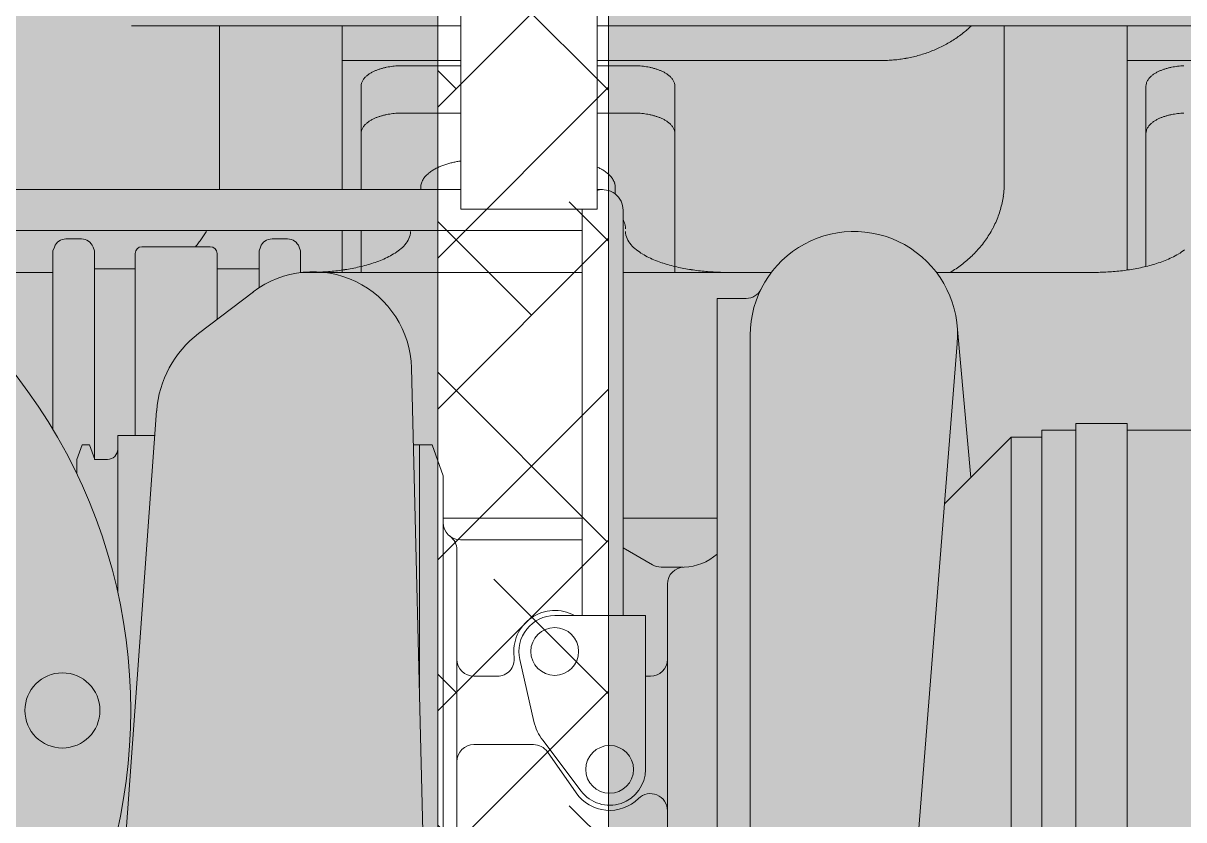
# Model space of a CAD drawing. Header units: millimetres. Extents: x 5121 to 246734, y -48180 to 129206.
# Drawn here: x 75556 to 75896.1, y 10556.2 to 10789.5 of the extents above; entities that cross this region are included whole.
import ezdxf

# ---------------------------------------------------------------- set-up
doc = ezdxf.new("R2010")
doc.units = ezdxf.units.MM
for name, color, linetype, lineweight in [('A-FLOR-PATT', 8, 'Continuous', 9), ('G-IMPT', 8, 'Continuous', 9), ('M-EQPM', 50, 'Continuous', 9)]:
    doc.layers.add(name, color=color, linetype=linetype, lineweight=lineweight)

# ---------------------------------------------------------------- blocks, each defined once
blk = doc.blocks.new('TKCS_MAY PHAT DIEN_251105 - TKCS_XREF_260106_MAY PHAT DIEN_dwg_112-2491696-TKCS_MB TỔNG THỂ TẦNG 1')
at = {"layer": 'G-IMPT'}
for p, q in [((18741.14, 25817.81), (18644.62, 25817.81)), ((18670.42, 25769.85), (18670.42, 25817.81)), ((18706.42, 25769.85), (18706.42, 25817.81)), ((18900.42, 25771.96), (18900.42, 25817.81)), ((18936.42, 25746.29), (18936.42, 25817.81)), ((18706.42, 25807.66), (18741.14, 25807.66)), ((18781.14, 25807.66), (18864.46, 25807.66)), ((18936.42, 25807.66), (19012.99, 25807.66)), ((18723.92, 25806.12), (18741.14, 25806.12)), ((18781.14, 25806.12), (18791.92, 25806.12)), ((18711.92, 25769.85), (18711.92, 25800.12)), ((18803.92, 25745.61), (18803.92, 25800.12)), ((18941.92, 25747.33), (18941.92, 25800.12)), ((18723.92, 25792.26), (18741.14, 25792.26)), ((18781.14, 25792.26), (18791.92, 25792.26)), ((18532.8, 25769.85), (18741.14, 25769.85)), ((18729.42, 25769.85), (18729.42, 25770.51)), ((18781.14, 25769.85), (18782.72, 25769.85)), ((18786.42, 25768.57), (18786.42, 25770.51)), ((18776.72, 25645.13), (18776.72, 25763.85)), ((18788.72, 25645.13), (18788.72, 25763.85)), ((18560.95, 25757.85), (18776.72, 25757.85)), ((18630, 25755.41), (18625.44, 25755.41)), ((18690.4, 25755.41), (18685.84, 25755.41)), ((18706.42, 25745.61), (18706.42, 25757.85)), ((18711.92, 25745.61), (18711.92, 25757.85)), ((18667.72, 25753.11), (18647.72, 25753.11)), ((18645.72, 25697.84), (18645.72, 25751.11)), ((18669.72, 25731.82), (18669.72, 25751.11)), ((18645.72, 25746.61), (18633.8, 25746.61)), ((18682.04, 25746.61), (18669.72, 25746.61)), ((18788.72, 25745.61), (18832.17, 25745.61)), ((18880.53, 25745.61), (18926.44, 25745.61)), ((18664.31, 25727.71), (18680.36, 25739.9)), ((18890.61, 25685.54), (18886.62, 25729.93)), ((18825.96, 25727.2), (18825.96, 25511.18)), ((18869.52, 25509.45), (18886.64, 25724.79)), ((18726.71, 25717.62), (18731.87, 25508.51)), ((18652.03, 25705.06), (18637.86, 25509.98)), ((18936.39, 25699.38), (18962.19, 25699.38)), ((18727.27, 25695.14), (18729.02, 25695.14)), ((18736.02, 25673.61), (18776.72, 25673.61)), ((18788.72, 25673.61), (18816.28, 25673.61)), ((18741.02, 25667.34), (18776.72, 25667.34)), ((18740.02, 25570.34), (18740.02, 25664.34)), ((18788.72, 25664.98), (18797.33, 25660.01)), ((18806.32, 25659.34), (18799.84, 25659.34)), ((18801.72, 25654.34), (18801.72, 25580.34)), ((18762.58, 25614.12), (18758.43, 25632.29)), ((18745.02, 25627.34), (18751.82, 25627.34)), ((18796.72, 25627.34), (18795.27, 25627.34)), ((18762.43, 25607.34), (18745.02, 25607.34)), ((18776.39, 25593.74), (18765.15, 25608.6)), ((18766.53, 25605.21), (18774.94, 25593.19))]:
    blk.add_line(p, q, dxfattribs=at)
at = {"layer": 'G-IMPT', "flags": 128}
for points in [[(18741.14, 25895.6), (18741.14, 25847.8), (18741.14, 25764.15), (18781.14, 25764.15), (18781.14, 25847.8), (18781.14, 25895.6)], [(18781.14, 25817.81), (19006.42, 25817.81), (19006.42, 25878.31), (18879.14, 25878.31)], [(18789.42, 25758.38), (18789.42, 25758.55), (18789.41, 25758.72), (18789.39, 25758.88), (18789.37, 25759.04), (18789.35, 25759.21), (18789.32, 25759.37), (18789.28, 25759.53), (18789.24, 25759.69), (18789.19, 25759.85), (18789.14, 25760.01), (18789.08, 25760.16), (18789.02, 25760.32), (18788.96, 25760.47), (18788.89, 25760.62), (18788.81, 25760.77), (18788.73, 25760.92)], [(18663.42, 25753.11), (18663.64, 25753.39), (18663.87, 25753.67), (18664.09, 25753.95), (18664.31, 25754.24), (18664.53, 25754.52), (18664.74, 25754.81), (18664.95, 25755.11), (18665.16, 25755.4), (18665.36, 25755.7), (18665.56, 25756), (18665.76, 25756.3), (18665.95, 25756.61), (18666.14, 25756.91), (18666.32, 25757.22), (18666.51, 25757.53), (18666.68, 25757.85)], [(18621.64, 25699.63), (18621.64, 25751.89), (18622.06, 25753.04)], [(18637.62, 25690.84), (18633.8, 25690.84), (18633.8, 25751.89), (18633.38, 25753.04)], [(18682.04, 25741.09), (18682.04, 25751.89), (18682.46, 25753.04)], [(18693.78, 25753.04), (18694.2, 25751.89), (18694.2, 25745.61), (18776.72, 25745.61)], [(18579.08, 25746.34), (18579.72, 25746.25), (18580.36, 25746.17), (18581.01, 25746.09), (18581.65, 25746.02), (18582.3, 25745.95), (18582.95, 25745.89), (18583.59, 25745.84), (18584.24, 25745.79), (18584.89, 25745.75), (18585.54, 25745.71), (18586.19, 25745.68), (18586.84, 25745.65), (18587.49, 25745.63), (18588.14, 25745.62), (18588.79, 25745.61), (18589.44, 25745.61), (18621.64, 25745.61)], [(18829.43, 25496.69), (18816.28, 25496.69), (18816.28, 25737.99), (18824.8, 25737.99)], [(18640.62, 25652.01), (18640.62, 25697.84), (18651.51, 25697.84)], [(18921.39, 25534.28), (18911.39, 25534.28), (18911.39, 25699.38), (18921.39, 25699.38)], [(18628.62, 25686.67), (18628.62, 25690.84), (18630.18, 25695.14), (18632.38, 25695.14), (18633.95, 25690.84)], [(18731.11, 25539.54), (18732.72, 25539.54), (18736.02, 25548.61), (18736.02, 25686.07), (18732.72, 25695.14), (18729.02, 25695.14), (18729.02, 25624.04)], [(18911.39, 25697.34), (18902.42, 25697.34), (18882.91, 25677.85)], [(18911.39, 25537.34), (18902.42, 25537.34), (18902.42, 25697.34)], [(18795.27, 25600.08), (18795.27, 25645.13), (18768.67, 25645.13)]]:
    blk.add_lwpolyline(points, dxfattribs=at)
blk.add_lwpolyline([(18936.39, 25532.28), (18936.39, 25701.38), (18921.39, 25701.38), (18921.39, 25532.28)], close=True, dxfattribs=at)
at = {"layer": 'G-IMPT'}
for centre, radius in [((18768.67, 25634.62), 7), ((18624.42, 25617.34), 11), ((18784.77, 25600.08), 7)]:
    blk.add_circle(centre, radius, dxfattribs=at)
for centre, radius, start, end in [((18866.86, 25843.04), 34.78, 307.5033, 310.4879), ((18867.3, 25842.53), 34.1, 310.4877, 313.5315), ((18865.75, 25844.65), 36.74, 298.8757, 301.7008), ((18866.08, 25844.11), 36.1, 301.7006, 304.5755), ((18866.45, 25843.57), 35.45, 304.5753, 307.5035), ((18864.82, 25846.64), 38.94, 287.9963, 290.6615), ((18864.99, 25846.19), 38.45, 290.6612, 293.3602), ((18865.2, 25845.7), 37.92, 293.36, 296.097), ((18865.45, 25845.18), 37.34, 296.0968, 298.8759), ((18864.42, 25848.4), 40.75, 269.9352, 272.4811), ((18864.42, 25848.34), 40.68, 272.4809, 275.0314), ((18864.44, 25848.2), 40.55, 275.0311, 277.5908), ((18864.46, 25848.01), 40.35, 277.5905, 280.1627), ((18864.51, 25847.75), 40.08, 280.1624, 282.7515), ((18864.58, 25847.43), 39.76, 282.7512, 285.3613), ((18864.68, 25847.06), 39.38, 285.3611, 287.9966), ((18717.65, 25798.35), 6.3, 129.73, 137.9897), ((18718.8, 25796.98), 8.1, 123.3435, 129.773), ((18719.88, 25795.34), 10.06, 118.198, 123.3727), ((18720.85, 25793.55), 12.09, 113.9137, 118.2172), ((18721.67, 25791.69), 14.12, 110.2411, 113.9265), ((18722.35, 25789.86), 16.07, 107.0122, 110.2498), ((18722.89, 25788.12), 17.9, 104.1078, 107.0184), ((18723.29, 25786.53), 19.54, 101.4459, 104.1123), ((18723.57, 25785.13), 20.96, 98.966, 101.4494), ((18723.76, 25783.97), 22.14, 96.6185, 98.9687), ((18723.86, 25783.08), 23.04, 94.3635, 96.6208), ((18723.91, 25782.47), 23.65, 92.1671, 94.3655), ((18723.92, 25782.16), 23.95, 89.9991, 92.1689), ((18791.92, 25782.16), 23.95, 87.81, 89.9835), ((18791.93, 25782.48), 23.64, 85.6098, 87.8118), ((18791.98, 25783.09), 23.03, 83.351, 85.6117), ((18792.08, 25783.99), 22.12, 81.0002, 83.3533), ((18792.27, 25785.15), 20.95, 78.5177, 81.003), ((18792.56, 25786.55), 19.52, 75.8543, 78.5212), ((18792.96, 25788.14), 17.88, 72.9468, 75.8589), ((18793.49, 25789.88), 16.05, 69.7126, 72.953), ((18794.17, 25791.71), 14.1, 66.03, 69.7214), ((18795, 25793.57), 12.07, 61.7336, 66.0428), ((18795.97, 25795.36), 10.04, 56.5724, 61.7528), ((18797.05, 25796.99), 8.08, 50.1646, 56.6016), ((18798.2, 25798.36), 6.29, 41.9352, 50.2078), ((18947.65, 25798.35), 6.3, 129.73, 137.9897), ((18948.8, 25796.98), 8.1, 123.3435, 129.773), ((18949.88, 25795.34), 10.06, 118.198, 123.3727), ((18950.85, 25793.55), 12.09, 113.9137, 118.2172), ((18951.67, 25791.69), 14.12, 110.2411, 113.9265), ((18952.35, 25789.86), 16.07, 107.0122, 110.2498), ((18952.89, 25788.12), 17.9, 104.1078, 107.0184), ((18953.29, 25786.53), 19.54, 101.4459, 104.1123), ((18953.57, 25785.13), 20.96, 98.966, 101.4494), ((18953.76, 25783.97), 22.14, 96.6185, 98.9687), ((18953.86, 25783.08), 23.04, 94.3635, 96.6208), ((18953.91, 25782.47), 23.65, 92.1671, 94.3655), ((18715.01, 25800.11), 3.09, 163.0475, 179.8943), ((18715.57, 25799.93), 3.68, 148.7845, 162.9414), ((18716.52, 25799.36), 4.79, 137.937, 148.8065), ((18799.33, 25799.37), 4.78, 31.1094, 41.9874), ((18800.27, 25799.94), 3.67, 16.9787, 31.1305), ((18800.83, 25800.11), 3.09, 0.0365, 16.8726), ((18945.01, 25800.11), 3.09, 163.0475, 179.8943), ((18945.57, 25799.93), 3.68, 148.7845, 162.9414), ((18946.52, 25799.36), 4.79, 137.937, 148.8065), ((18717.65, 25784.49), 6.3, 129.73, 137.9897), ((18718.8, 25783.12), 8.1, 123.3435, 129.773), ((18719.88, 25781.48), 10.06, 118.198, 123.3727), ((18720.85, 25779.69), 12.09, 113.9137, 118.2172), ((18721.67, 25777.84), 14.12, 110.2411, 113.9265), ((18722.35, 25776), 16.07, 107.0122, 110.2498), ((18722.89, 25774.26), 17.9, 104.1078, 107.0184), ((18723.29, 25772.67), 19.54, 101.4459, 104.1123), ((18723.57, 25771.27), 20.96, 98.966, 101.4494), ((18723.76, 25770.12), 22.14, 96.6185, 98.9687), ((18723.86, 25769.22), 23.04, 94.3635, 96.6208), ((18723.91, 25768.61), 23.65, 92.1671, 94.3655), ((18723.92, 25768.31), 23.95, 89.9991, 92.1689), ((18791.92, 25768.31), 23.95, 87.81, 89.9835), ((18791.93, 25768.62), 23.64, 85.6098, 87.8118), ((18791.98, 25769.23), 23.03, 83.351, 85.6117), ((18792.08, 25770.13), 22.12, 81.0002, 83.3533), ((18792.27, 25771.29), 20.95, 78.5177, 81.003), ((18792.56, 25772.69), 19.52, 75.8543, 78.5212), ((18792.96, 25774.28), 17.88, 72.9468, 75.8589), ((18793.49, 25776.02), 16.05, 69.7126, 72.953), ((18794.17, 25777.86), 14.1, 66.03, 69.7214), ((18795, 25779.71), 12.07, 61.7336, 66.0428), ((18795.97, 25781.5), 10.04, 56.5724, 61.7528), ((18797.05, 25783.13), 8.08, 50.1646, 56.6016), ((18798.2, 25784.5), 6.29, 41.9351, 50.2078), ((18947.65, 25784.49), 6.3, 129.73, 137.9897), ((18948.8, 25783.12), 8.1, 123.3435, 129.773), ((18949.88, 25781.48), 10.06, 118.198, 123.3727), ((18950.85, 25779.69), 12.09, 113.9137, 118.2172), ((18951.67, 25777.84), 14.12, 110.2411, 113.9265), ((18952.35, 25776), 16.07, 107.0122, 110.2498), ((18952.89, 25774.26), 17.9, 104.1078, 107.0184), ((18953.29, 25772.67), 19.54, 101.4459, 104.1123), ((18953.57, 25771.27), 20.96, 98.966, 101.4494), ((18953.76, 25770.12), 22.14, 96.6185, 98.9687), ((18953.86, 25769.22), 23.04, 94.3635, 96.6208), ((18953.91, 25768.61), 23.65, 92.1671, 94.3655), ((18715.01, 25786.25), 3.09, 163.0475, 179.8943), ((18715.57, 25786.08), 3.68, 148.7845, 162.9414), ((18716.52, 25785.5), 4.79, 137.937, 148.8065), ((18799.33, 25785.51), 4.78, 31.1094, 41.9874), ((18800.27, 25786.08), 3.67, 16.9787, 31.1305), ((18800.83, 25786.25), 3.09, 0.0365, 16.8725), ((18945.01, 25786.25), 3.09, 163.0475, 179.8943), ((18945.57, 25786.08), 3.68, 148.7845, 162.9414), ((18946.52, 25785.5), 4.79, 137.937, 148.8065), ((18484.42, 25617.34), 160, 269.9998, 90.0002), ((18740.04, 25764.14), 13.41, 118.1939, 123.368), ((18741.32, 25761.75), 16.13, 113.91, 118.2131), ((18742.42, 25759.28), 18.83, 110.2378, 113.9228), ((18743.33, 25756.84), 21.43, 107.0092, 110.2465), ((18744.04, 25754.51), 23.86, 104.1074, 107.0153), ((18744.58, 25752.39), 26.05, 101.4454, 104.1119), ((18744.95, 25750.53), 27.95, 98.9655, 101.4489), ((18745.2, 25748.98), 29.52, 97.9035, 98.9683), ((18774.53, 25761.77), 16.1, 61.7475, 65.7405), ((18775.81, 25764.16), 13.39, 56.5855, 61.7669), ((18734.29, 25770.26), 4.91, 148.7749, 162.9288), ((18735.56, 25769.5), 6.39, 137.9297, 148.7969), ((18737.06, 25768.15), 8.4, 129.7242, 137.9825), ((18738.59, 25766.32), 10.8, 123.3387, 129.7673), ((18777.26, 25766.33), 10.78, 50.1817, 56.6146), ((18778.79, 25768.16), 8.39, 41.9584, 50.2249), ((18780.29, 25769.51), 6.38, 31.1336, 42.0112), ((18781.56, 25770.27), 4.9, 17.0118, 31.1546), ((18733.54, 25770.5), 4.12, 163.0347, 179.894), ((18782.72, 25763.85), 6, 360, 105.2478), ((18782.3, 25770.5), 4.12, 0.0673, 16.9061), ((18872.22, 25771.96), 28.2, 351.8273, 355.9129), ((18872.32, 25771.96), 28.1, 355.9138, 0.0124), ((18871.77, 25772.05), 28.66, 343.7468, 347.7668), ((18872.04, 25771.99), 28.39, 347.7676, 351.8265), ((18782.72, 25763.85), 6, 177.1174, 180), ((18871.01, 25772.3), 29.46, 335.8649, 339.7756), ((18871.42, 25772.15), 29.02, 339.7762, 343.7462), ((18870.54, 25772.51), 29.98, 332.0205, 335.8645), ((18625.44, 25751.81), 3.6, 90, 159.9997), ((18630, 25751.81), 3.6, 19.9996, 90), ((18685.84, 25751.81), 3.6, 90, 159.9997), ((18690.4, 25751.81), 3.6, 19.9996, 90), ((18719.24, 25758.58), 7.39, 318.7661, 335.4823), ((18721.28, 25757.64), 5.14, 335.5889, 359.6379), ((18794.56, 25757.64), 5.14, 180.4076, 204.4418), ((18796.61, 25758.59), 7.4, 204.5476, 221.2556), ((18856.35, 25727.2), 30.39, 355.4537, 180), ((18869.49, 25773.12), 31.18, 324.5534, 328.2486), ((18870.03, 25772.78), 30.55, 328.2488, 332.0202), ((18647.72, 25751.11), 2, 90, 179.9999), ((18667.72, 25751.11), 2, 360, 90), ((18712.74, 25765.5), 16.92, 301.032, 308.3346), ((18716.12, 25761.27), 11.5, 308.2107, 318.9521), ((18799.73, 25761.27), 11.51, 221.0694, 231.8047), ((18803.11, 25765.51), 16.93, 231.6808, 238.9791), ((18867.85, 25774.45), 33.3, 313.9391, 317.3989), ((18868.39, 25773.96), 32.57, 317.3988, 320.9366), ((18868.94, 25773.51), 31.86, 320.9366, 324.5534), ((18942.73, 25765.52), 16.94, 301.0054, 308.3062), ((18704.08, 25783.12), 36.6, 288.2953, 291.6704), ((18706.59, 25776.82), 29.82, 291.6507, 295.7947), ((18709.5, 25770.83), 23.15, 295.7601, 301.0968), ((18806.34, 25770.84), 23.17, 238.9145, 244.2508), ((18809.25, 25776.83), 29.83, 244.2162, 248.3598), ((18811.77, 25783.14), 36.63, 248.3401, 251.7153), ((18866.85, 25775.56), 34.8, 307.2449, 310.5557), ((18867.33, 25774.99), 34.05, 310.5555, 313.9392), ((18934.06, 25783.17), 36.65, 288.272, 291.6464), ((18936.58, 25776.86), 29.86, 291.6267, 295.7695), ((18939.49, 25770.85), 23.19, 295.735, 301.0702), ((18697.83, 25716.91), 28.89, 1.4133, 127.2295), ((18696.42, 25820.46), 74.85, 270.0129, 271.6633), ((18696.45, 25819.48), 73.87, 271.6619, 273.3342), ((18696.57, 25817.54), 71.93, 273.3327, 275.0494), ((18696.82, 25814.69), 69.07, 275.0476, 276.8357), ((18697.27, 25810.98), 65.33, 276.8335, 278.7254), ((18697.96, 25806.49), 60.78, 278.7226, 280.755), ((18698.95, 25801.31), 55.51, 280.7513, 282.9766), ((18700.27, 25795.58), 49.64, 282.9714, 285.4603), ((18701.97, 25789.46), 43.28, 285.4526, 288.3072), ((18813.87, 25789.48), 43.3, 251.7034, 254.5586), ((18815.57, 25795.61), 49.66, 254.5509, 257.0402), ((18816.9, 25801.34), 55.55, 257.035, 259.2612), ((18817.88, 25806.52), 60.81, 259.2575, 261.291), ((18818.58, 25811.01), 65.36, 261.2882, 263.1802), ((18819.02, 25814.72), 69.1, 263.178, 264.9678), ((18819.27, 25817.57), 71.96, 264.966, 266.6847), ((18819.39, 25819.49), 73.89, 266.6832, 268.357), ((18819.42, 25820.47), 74.86, 268.3556, 270.0076), ((18865.99, 25776.75), 36.26, 300.8272, 304.0039), ((18866.4, 25776.15), 35.54, 304.0036, 307.2452), ((18926.42, 25820.47), 74.86, 269.9846, 271.6365), ((18926.45, 25819.5), 73.89, 271.6352, 273.3087), ((18926.56, 25817.58), 71.97, 273.3072, 275.0249), ((18926.82, 25814.74), 69.11, 275.0232, 276.812), ((18927.26, 25811.03), 65.38, 276.8098, 278.7022), ((18927.95, 25806.54), 60.84, 278.6994, 280.7322), ((18928.94, 25801.37), 55.57, 280.7285, 282.9538), ((18930.26, 25795.64), 49.69, 282.9486, 285.4374), ((18931.96, 25789.51), 43.33, 285.4297, 288.2839), ((18824.8, 25742.79), 4.8, 270, 333.6901), ((18683.25, 25702.79), 31.3, 127.2295, 175.8436), ((18637.62, 25693.84), 3, 270, 360), ((18741.02, 25672.34), 5, 180, 269.9998), ((18735.02, 25664.34), 5, 359.9996, 53.1301), ((18806.32, 25674.34), 15, 271.1458, 311.6031), ((18799.84, 25664.34), 5, 239.9997, 269.9998), ((18806.72, 25654.34), 5, 91.1461, 180), ((18768.67, 25634.61), 12, 61.2456, 187.6568), ((18768.67, 25634.62), 10.5, 90, 192.8698), ((18751.82, 25632.34), 5, 269.9998, 7.6575), ((18745.02, 25632.34), 5, 179.9999, 269.9998), ((18796.72, 25632.34), 5, 269.9998, 359.9996), ((18776.72, 25617.35), 14.5, 192.8698, 217.1004), ((18745.02, 25602.34), 5, 90, 179.9999), ((18762.43, 25602.34), 5, 34.9997, 90), ((18784.77, 25600.08), 10.5, 217.1004, 360), ((18784.77, 25600.08), 12, 214.9998, 314.6588), ((18796.72, 25587.98), 5, 359.9996, 134.6589)]:
    blk.add_arc(centre, radius, start, end, dxfattribs=at)
blk = doc.blocks.new('TKCS_MAY PHAT DIEN_251105 - TKCS_XREF_260106_MAY PHAT DIEN_dwg_A$C086a2854-2491700-TKCS_MB TỔNG THỂ TẦNG 1')
at = {"layer": 'G-IMPT'}
h = blk.add_hatch(dxfattribs=at)
h.set_pattern_fill('FP_40', color=256, style=0, pattern_type=2)
h.set_pattern_definition([(45, (6430.562, -24364.136), (-22.097087, 22.097087), []), (135, (6430.562, -24364.136), (-66.29126, 22.097087), [78.125, -46.875])])
h.paths.add_polyline_path([(-3820, 650), (-2325.07, 650), (-2325.07, 1350), (-3925.07, 1350), (-3925.07, 650), (-3875.07, 650)])
h.paths.add_polyline_path([(-2375.07, 700), (-3875.07, 700), (-3875.07, 1300), (-2375.07, 1300)])
at = {"layer": 'G-IMPT', "flags": 128}
for points in [[(-2325.07, 650), (-3925.07, 650), (-3925.07, 1350), (-2325.07, 1350)], [(-2375.07, 1300), (-3875.07, 1300), (-3875.07, 700), (-2375.07, 700)], [(-2375.07, 700), (-3875.07, 700), (-3875.07, 1300), (-2375.07, 1300)]]:
    blk.add_lwpolyline(points, close=True, dxfattribs=at)
blk.add_blockref('TKCS_MAY PHAT DIEN_251105 - TKCS_XREF_260106_MAY PHAT DIEN_dwg_112-2491696-TKCS_MB TỔNG THỂ TẦNG 1', (-21109.49, -24617.34))
blk = doc.blocks.new('TKCS_MAY PHAT DIEN_251105 - TKCS_XREF_260106_MAY PHAT DIEN_dwg-2491693-TKCS_MB TỔNG THỂ TẦNG 1')
blk.add_blockref('TKCS_MAY PHAT DIEN_251105 - TKCS_XREF_260106_MAY PHAT DIEN_dwg_A$C086a2854-2491700-TKCS_MB TỔNG THỂ TẦNG 1', (310559.44, 72532))
blk = doc.blocks.new('TKCS_MAY PHAT DIEN_251105 - MÁY PHÁT ĐIỂN-596403-TKCS_MB TỔNG THỂ TẦNG 1')
blk.add_blockref('TKCS_MAY PHAT DIEN_251105 - TKCS_XREF_260106_MAY PHAT DIEN_dwg-2491693-TKCS_MB TỔNG THỂ TẦNG 1', (-303959.44, -77332))

msp = doc.modelspace()

# ---------------------------------------------------------------- hatches: boundary and pattern name
at = {"layer": 'A-FLOR-PATT'}
h = msp.add_hatch(dxfattribs=at)
h.set_pattern_fill('FP_15', color=256, style=0, pattern_type=2)
h.set_pattern_definition([(50, (0, 0), (677.7247, -59.293), [70.866, -779.526]), (355, (0, 0), (-131.1036, 710.731), [56.693, -623.621]), (100.451, (56.5, -4.94), (546.6267, 651.434), [60.227, -662.495]), (46.184, (0, 189), (1008.414, -156.399), [106.299, -1169.289]), (96.636, (84, 175.9), (883.138, 920.431), [90.34, -993.743]), (351.184, (0, 189), (883.146, 920.423), [85.039, -935.431]), (21, (94.5, 141.73), (564.0056, -380.4262), [70.866, -779.526]), (326, (94.5, 141.7), (229.9034, 685.1796), [56.693, -623.621]), (71.451, (141.5, 110), (793.912, 304.7473), [60.227, -662.495]), (37.5, (0, 0), (11.4894, 314.545), [10.394, -605.668, 10.394, -622.676, -625.983]), (37.5, (0, 0), (11.4894, 314.545), [-1249.131, 10.394, -615.589]), (7.5, (0, 0), (248.5691, 372.672), [10.394, -350.55, 10.394, -591.495, -238.582]), (7.5, (0, 0), (248.5691, 372.672), [-962.833, 10.394, -228.189]), (327.5, (-210.7, 0), (504.3984, -21.3116), [10.394, -225.826, 10.394, -726.613, -977.951]), (327.5, (-210.7, 0), (504.3984, -21.3116), [-973.226, 10.394, -967.557]), (317.5, (-305.2, 0), (551.0412, 94.5872), [10.394, -296.692, 10.394, -479.054, -694.487]), (317.5, (-305.2, 0), (551.0412, 94.5872), [-796.534, 10.394, -684.093])])
h.paths.add_polyline_path([(84142.11, 8088.23), (85330.75, 8088.23), (85330.75, 8188.23), (85630.75, 8188.23), (85630.75, 8088.23), (89152.56, 8088.23), (89152.56, 8188.23), (89452.56, 8188.23), (89452.56, 8308.23), (89442.56, 8308.23), (89442.56, 10263.67), (89452.56, 10263.67), (89452.56, 14088.23), (89152.56, 14088.23), (89152.56, 14388.23), (85630.75, 14388.23), (85630.75, 14088.23), (85330.75, 14088.23), (85330.75, 14388.23), (81880.75, 14388.23), (81880.75, 8088.23)])
h.paths.add_polyline_path([(81580.75, 8088.23), (81580.75, 8188.23), (81680.75, 8188.23), (81680.75, 14088.23), (81580.75, 14088.23), (81580.75, 14188.23), (76452.56, 14188.23), (76452.56, 14088.23), (76365.06, 14088.23), (76365.06, 12988.23), (76265.06, 12988.23), (76265.06, 14088.23), (76152.56, 14088.23), (76152.56, 14188.23), (71752.56, 14188.23), (71752.56, 14088.23), (71652.56, 14088.23), (71652.56, 11838.23), (72752.56, 11838.23), (72752.56, 11775.73), (71652.56, 11775.73), (71652.56, 11650.73), (72752.56, 11650.73), (72752.56, 11550.73), (71652.56, 11550.73), (71652.56, 11425.73), (72752.56, 11425.73), (72752.56, 11325.73), (71652.56, 11325.73), (71652.56, 11200.73), (72752.56, 11200.73), (72752.56, 11100.73), (71652.56, 11100.73), (71652.56, 10975.73), (72752.56, 10975.73), (72752.56, 10875.73), (71652.56, 10875.73), (71652.56, 10763.23), (74017.4, 10763.23), (74017.4, 10713.23), (72752.56, 10713.23), (72752.56, 10650.73), (71652.56, 10650.73), (71652.56, 10525.73), (72752.56, 10525.73), (72752.56, 10463.23), (74017.4, 10463.23), (74017.4, 10413.23), (71652.56, 10413.23), (71652.56, 10300.73), (72752.56, 10300.73), (72752.56, 10200.73), (71652.56, 10200.73), (71652.56, 10075.73), (72752.56, 10075.73), (72752.56, 9975.73), (71652.56, 9975.73), (71652.56, 9850.73), (72752.56, 9850.73), (72752.56, 9750.73), (71652.56, 9750.73), (71652.56, 9625.73), (72752.56, 9625.73), (72752.56, 9525.73), (71652.56, 9525.73), (71652.56, 9400.73), (72752.56, 9399.36), (72752.56, 9338.23), (71652.56, 9338.23), (71652.56, 8188.23), (71752.56, 8188.23), (71752.56, 8088.23), (76152.56, 8088.23), (76152.56, 8188.23), (76452.56, 8188.23), (76452.56, 8088.23), (79203.3, 8088.23)])
h.paths.add_polyline_path([(75117.57, 9588.23), (73752.56, 9588.23), (73755.56, 9808.23), (73785.56, 9838.23), (73815.56, 9808.23), (73845.56, 9838.23), (73852.56, 9838.23), (73852.56, 9728.23), (74232.56, 9731.83), (74609.1, 9825.05), (75011.5, 9827.03), (75042, 9840.59), (75057.29, 9875.85), (75057.29, 9905.2), (75091.89, 9905.2), (75077.09, 9863.23), (75090.11, 9838.77), (75103.35, 9832.43), (75118.56, 9832.43), (75133.09, 9841.02), (75138.83, 9852.04), (75158.71, 9904.17), (75767.99, 9897.06), (76003.49, 9913.58), (76003.49, 9923.23), (77286.54, 9923.23), (77286.54, 10013.23), (77184.84, 10013.23), (77184.84, 10237.2), (77465.69, 10237.2), (77465.69, 10103.92), (78017.35, 10103.92), (78017.35, 11072.54), (77465.69, 11072.54), (77465.69, 10939.26), (77184.84, 10939.26), (77184.84, 11163.23), (77286.54, 11163.23), (77286.54, 11253.23), (76076.49, 11253.23), (76076.49, 11262.88), (76066.99, 11266.88), (75086.99, 11279.4), (74936.87, 11270.25), (74232.56, 11448.23), (73852.56, 11448.23), (73852.56, 11338.23), (73845.56, 11338.23), (73815.56, 11368.23), (73785.56, 11338.23), (73755.56, 11368.23), (73752.56, 11368.23), (73755.56, 11588.23), (78052.56, 11588.23), (78052.56, 9588.23), (75767.99, 9588.23)])
h.paths.add_polyline_path([(75677.49, 10238.23), (74127.49, 10238.23), (74127.49, 10413.23), (74037.59, 10413.23), (74037.59, 10463.23), (74127.49, 10463.23), (74127.49, 10713.23), (74037.59, 10713.23), (74037.59, 10763.23), (74127.49, 10763.23), (74127.49, 10938.23), (75727.49, 10938.23), (75727.49, 10238.23)])
h.paths.add_polyline_path([(74777.49, 10288.23), (75677.49, 10288.23), (75677.49, 10888.23), (74177.49, 10888.23), (74177.49, 10288.23), (74264.5, 10288.23)])
h.paths.add_polyline_path([(72577.56, 12968.23), (72577.56, 12988.23), (72627.56, 12988.23), (72627.56, 12968.23)])
h.paths.add_polyline_path([(78290.06, 12988.23), (78290.06, 14088.23), (78352.56, 14088.23), (78352.56, 12988.23)])
h.paths.add_polyline_path([(77715.06, 12988.23), (77615.06, 12988.23), (77615.06, 14088.23), (77715.06, 14088.23)])
h.paths.add_polyline_path([(77940.06, 12988.23), (77840.06, 12988.23), (77840.06, 14088.23), (77940.06, 14088.23)])
h.paths.add_polyline_path([(78165.06, 12988.23), (78065.06, 12988.23), (78065.06, 14088.23), (78165.06, 14088.23)])
h.paths.add_polyline_path([(77390.06, 12988.23), (77390.06, 14088.23), (77490.06, 14088.23), (77490.06, 12988.23)])
h.paths.add_polyline_path([(76590.06, 12988.23), (76490.06, 12988.23), (76490.06, 14088.23), (76590.06, 14088.23)])
h.paths.add_polyline_path([(76815.06, 12988.23), (76715.06, 12988.23), (76715.06, 14088.23), (76815.06, 14088.23)])
h.paths.add_polyline_path([(77040.06, 12988.23), (76940.06, 12988.23), (76940.06, 14088.23), (77040.06, 14088.23)])
h.paths.add_polyline_path([(77265.06, 12988.23), (77165.06, 12988.23), (77165.06, 14088.23), (77265.06, 14088.23)])
h.paths.add_polyline_path([(76140.06, 12988.23), (76040.06, 12988.23), (76040.06, 14088.23), (76140.06, 14088.23)])
h.paths.add_polyline_path([(75852.56, 12988.23), (75852.56, 14088.23), (75915.06, 14088.23), (75915.06, 12988.23)])

# ---------------------------------------------------------------- block references
at = {"layer": 'M-EQPM'}
msp.add_blockref('TKCS_MAY PHAT DIEN_251105 - MÁY PHÁT ĐIỂN-596403-TKCS_MB TỔNG THỂ TẦNG 1', (71452.56, 14388.23), dxfattribs=at)

doc.saveas('drawing.dxf')
